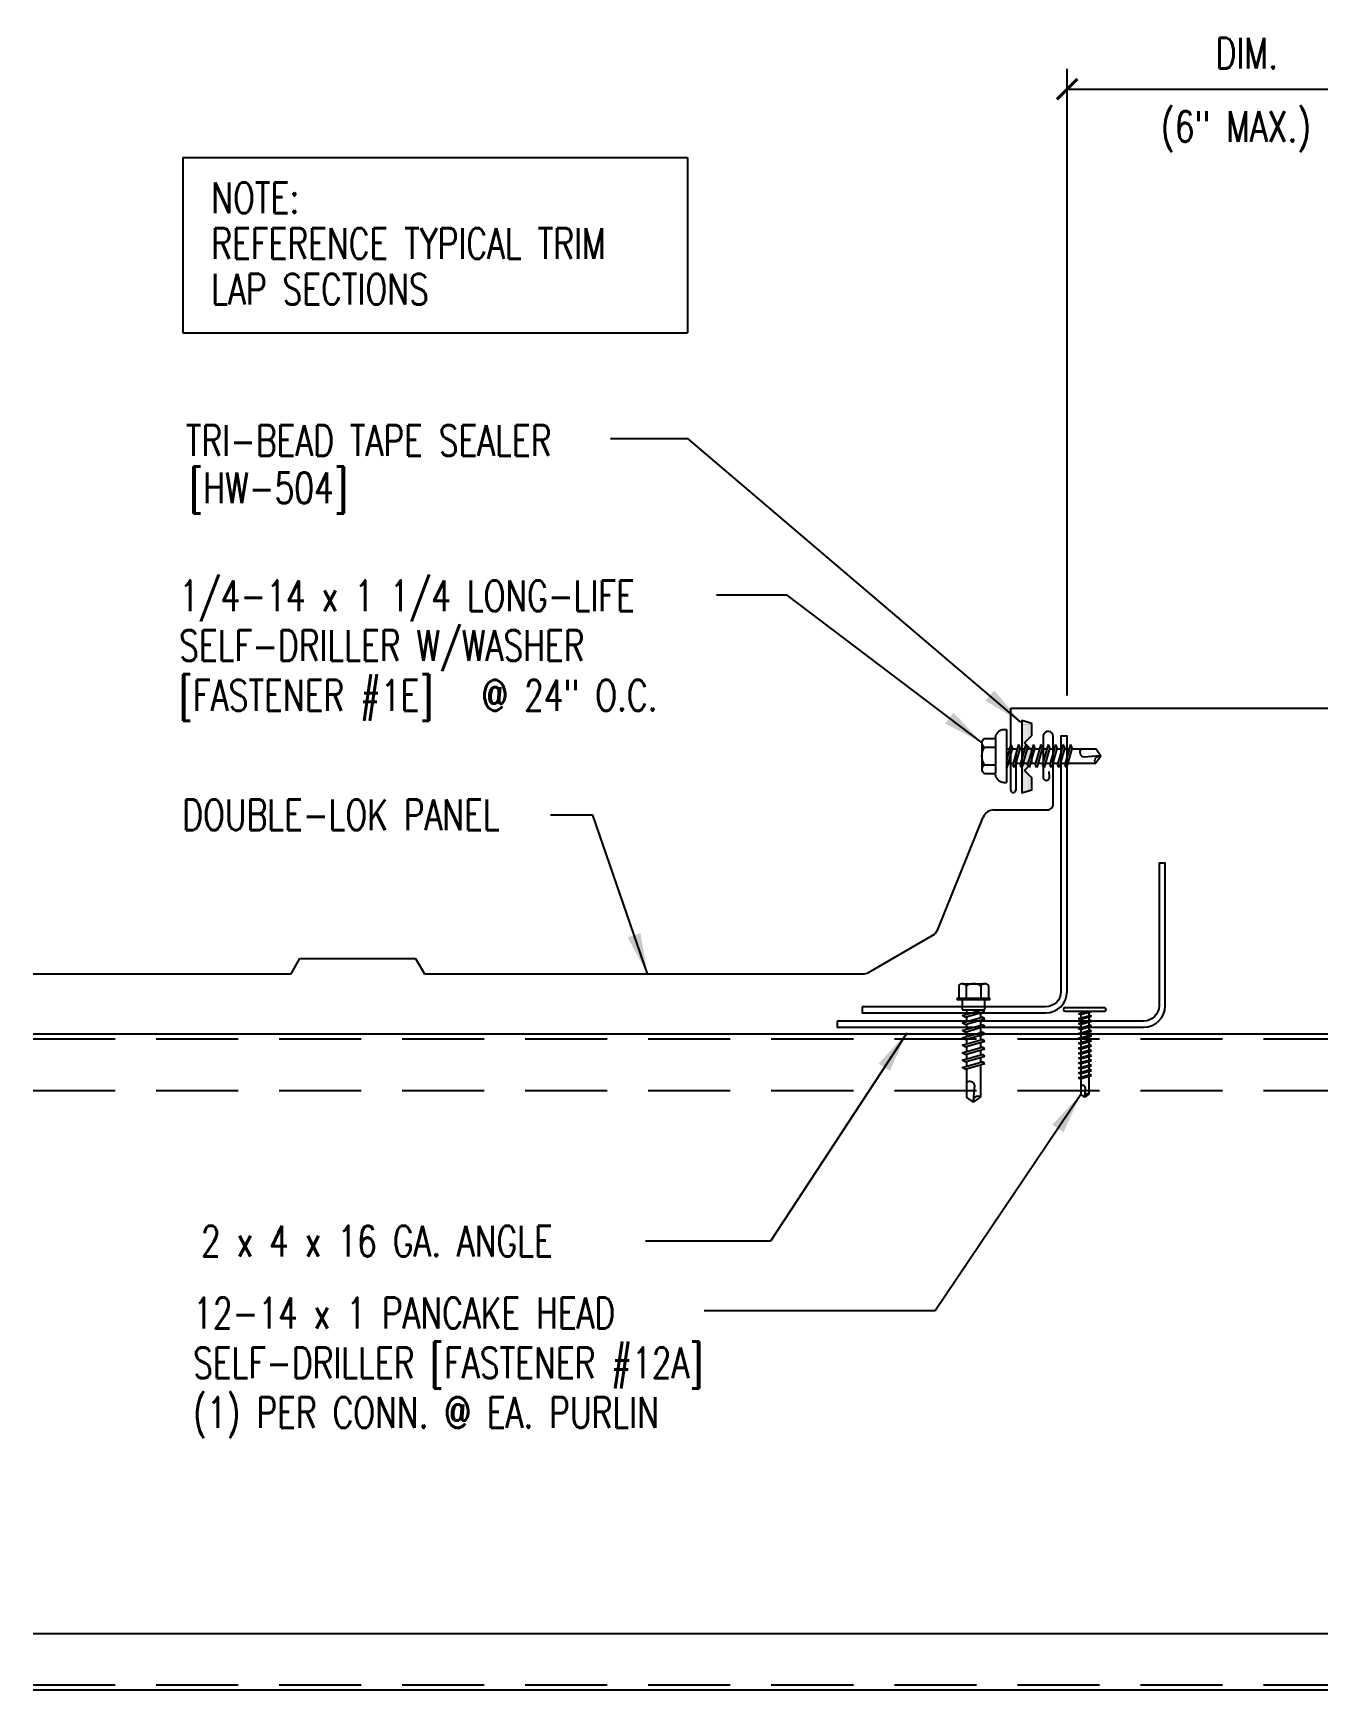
# Model space of a CAD drawing. Extents: x 7.9 to 39.6, y 14.5 to 36.3.
# Drawn here: x 7.86 to 23.53, y 16.13 to 36.34 of the extents above; entities that cross this region are included whole.
import ezdxf

# ---------------------------------------------------------------- set-up
doc = ezdxf.new("R2010")
doc.units = 0
doc.header["$LTSCALE"] = 4
doc.header["$MEASUREMENT"] = 0
doc.linetypes.add('HIDDEN', pattern=[0.375, 0.25, -0.125])
doc.layers.get('0').update_dxf_attribs({"linetype": 'CONTINUOUS'})
doc.layers.get('DEFPOINTS').update_dxf_attribs({"linetype": 'CONTINUOUS'})
for name, color, linetype in [('DIM', 7, 'CONTINUOUS'), ('FASTENER', 9, 'CONTINUOUS'), ('PANEL', 11, 'CONTINUOUS'), ('STLA', 12, 'CONTINUOUS'), ('TAPE', 8, 'CONTINUOUS'), ('TEXT', 2, 'CONTINUOUS'), ('TRIM', 6, 'CONTINUOUS')]:
    doc.layers.add(name, color=color, linetype=linetype)
doc.styles.add('TEXT1', font='ROMANS.shx', dxfattribs={"width": 0.75, "height": 0.375})
doc.dimstyles.new('DETAIL$0', dxfattribs={"dimscale": 4, "dimtxt": 0.09375, "dimasz": 0.0625, "dimexe": 0.0625, "dimexo": 0.125, "dimgap": 0.0625, "dimtad": 1, "dimdec": 4, "dimzin": 3, "dimdsep": 46, "dimlunit": 4, "dimtxsty": 'TEXT1', "dimblk": 'ARCHTICK', "dimcen": 0.0625, "dimclrd": 7, "dimclre": 7, "dimclrt": 2, "dimadec": 0, "dimazin": 0, "dimtfac": 0.59375, "dimtdec": 4, "dimtmove": 0, "dimatfit": 3, "dimfxl": 0, "dimtolj": 1, "dimtzin": 3, "dimarcsym": 0})
doc.dimstyles.new('DETAIL$7', dxfattribs={"dimscale": 4, "dimtxt": 0.09375, "dimasz": 0.125, "dimexe": 0.0625, "dimexo": 0.125, "dimgap": 0.0625, "dimtad": 1, "dimdec": 4, "dimzin": 3, "dimdsep": 46, "dimlunit": 4, "dimtxsty": 'TEXT1', "dimblk": 'ARCHTICK', "dimcen": 0.0625, "dimclrd": 7, "dimclre": 7, "dimclrt": 2, "dimadec": 0, "dimazin": 0, "dimtfac": 0.59375, "dimtdec": 4, "dimtmove": 0, "dimatfit": 3, "dimfxl": 0, "dimtolj": 1, "dimtzin": 3, "dimarcsym": 0})

# ---------------------------------------------------------------- blocks, each defined once
blk = doc.blocks.new('_ArchTick')
at = {"color": 0, "linetype": 'ByBlock', "const_width": 0.15}
blk.add_lwpolyline([(-0.5, -0.5), (0.5, 0.5)], dxfattribs=at)
blk = doc.blocks.new('*D6')
at = {"layer": 'DEFPOINTS', "color": 0}
for p in [(24.853, 35.659), (20.471, 27.764), (24.853, 27.764)]:
    blk.add_point(p, dxfattribs=at)
at = {"layer": 'DIM', "color": 7, "lineweight": -2}
for p, q in [((20.471, 28.264), (20.471, 35.909)), ((24.853, 28.264), (24.853, 35.909)), ((20.471, 35.659), (24.853, 35.659))]:
    blk.add_line(p, q, dxfattribs=at)
at = {"layer": 'DIM', "color": 7, "lineweight": -2, "xscale": 0.25, "yscale": 0.25, "zscale": 0.25, "rotation": 180}
blk.add_blockref('_ArchTick', (20.471, 35.659), dxfattribs=at)
at = {"layer": 'DIM', "color": 7, "lineweight": -2, "xscale": 0.25, "yscale": 0.25, "zscale": 0.25}
blk.add_blockref('_ArchTick', (24.853, 35.659), dxfattribs=at)
at = {"layer": 'DIM', "color": 2, "insert": (22.662, 36.097), "char_height": 0.375, "attachment_point": 5, "style": 'TEXT1'}
blk.add_mtext('\\A1;DIM.', dxfattribs=at)
blk = doc.blocks.new('*X4')
at = {"color": 0}
for p, q in [((-0.434, 0.135), (-0.434, 0.135)), ((-0.434, 0.123), (-0.434, 0.123)), ((-0.422, 0.141), (-0.422, 0.141)), ((-0.422, 0.129), (-0.422, 0.129)), ((-0.422, 0.117), (-0.422, 0.117)), ((-0.422, 0.105), (-0.422, 0.105)), ((-0.422, 0.094), (-0.422, 0.094)), ((-0.422, 0.082), (-0.422, 0.082)), ((-0.41, 0.135), (-0.41, 0.135)), ((-0.41, 0.123), (-0.41, 0.123)), ((-0.41, 0.111), (-0.41, 0.111)), ((-0.41, 0.1), (-0.41, 0.1)), ((-0.41, 0.088), (-0.41, 0.088)), ((-0.41, 0.076), (-0.41, 0.076)), ((-0.41, 0.064), (-0.41, 0.064)), ((-0.41, 0.053), (-0.41, 0.053)), ((-0.41, 0.041), (-0.41, 0.041)), ((-0.398, 0.141), (-0.398, 0.141)), ((-0.398, 0.129), (-0.398, 0.129)), ((-0.398, 0.117), (-0.398, 0.117)), ((-0.398, 0.105), (-0.398, 0.105)), ((-0.398, 0.094), (-0.398, 0.094)), ((-0.398, 0.082), (-0.398, 0.082)), ((-0.398, 0.07), (-0.398, 0.07)), ((-0.398, 0.059), (-0.398, 0.059)), ((-0.398, 0.047), (-0.398, 0.047)), ((-0.398, 0.035), (-0.398, 0.035)), ((-0.398, 0.023), (-0.398, 0.023)), ((-0.387, 0.135), (-0.387, 0.135)), ((-0.387, 0.123), (-0.387, 0.123)), ((-0.387, 0.111), (-0.387, 0.111)), ((-0.387, 0.1), (-0.387, 0.1)), ((-0.387, 0.088), (-0.387, 0.088)), ((-0.387, 0.076), (-0.387, 0.076)), ((-0.387, 0.064), (-0.387, 0.064)), ((-0.387, 0.053), (-0.387, 0.053)), ((-0.387, 0.041), (-0.387, 0.041)), ((-0.387, 0.029), (-0.387, 0.029)), ((-0.375, 0.141), (-0.375, 0.141)), ((-0.375, 0.129), (-0.375, 0.129)), ((-0.375, 0.117), (-0.375, 0.117)), ((-0.375, 0.105), (-0.375, 0.105)), ((-0.375, 0.094), (-0.375, 0.094)), ((-0.375, 0.082), (-0.375, 0.082)), ((-0.375, 0.07), (-0.375, 0.07)), ((-0.375, 0.059), (-0.375, 0.059)), ((-0.375, 0.047), (-0.375, 0.047)), ((-0.375, 0.035), (-0.375, 0.035)), ((-0.375, 0.023), (-0.375, 0.023)), ((-0.363, 0.135), (-0.363, 0.135)), ((-0.363, 0.123), (-0.363, 0.123)), ((-0.363, 0.111), (-0.363, 0.111)), ((-0.363, 0.1), (-0.363, 0.1)), ((-0.363, 0.088), (-0.363, 0.088)), ((-0.363, 0.076), (-0.363, 0.076)), ((-0.363, 0.064), (-0.363, 0.064)), ((-0.363, 0.053), (-0.363, 0.053)), ((-0.363, 0.041), (-0.363, 0.041)), ((-0.363, 0.029), (-0.363, 0.029)), ((-0.352, 0.141), (-0.352, 0.141)), ((-0.352, 0.129), (-0.352, 0.129)), ((-0.352, 0.117), (-0.352, 0.117)), ((-0.352, 0.105), (-0.352, 0.105)), ((-0.352, 0.094), (-0.352, 0.094)), ((-0.352, 0.082), (-0.352, 0.082)), ((-0.352, 0.07), (-0.352, 0.07)), ((-0.352, 0.059), (-0.352, 0.059)), ((-0.352, 0.047), (-0.352, 0.047)), ((-0.352, 0.035), (-0.352, 0.035)), ((-0.352, 0.023), (-0.352, 0.023)), ((-0.34, 0.135), (-0.34, 0.135)), ((-0.34, 0.123), (-0.34, 0.123)), ((-0.34, 0.111), (-0.34, 0.111)), ((-0.34, 0.1), (-0.34, 0.1)), ((-0.34, 0.088), (-0.34, 0.088)), ((-0.34, 0.076), (-0.34, 0.076)), ((-0.34, 0.064), (-0.34, 0.064)), ((-0.34, 0.053), (-0.34, 0.053)), ((-0.34, 0.041), (-0.34, 0.041)), ((-0.34, 0.029), (-0.34, 0.029)), ((-0.328, 0.141), (-0.328, 0.141)), ((-0.328, 0.129), (-0.328, 0.129)), ((-0.328, 0.117), (-0.328, 0.117)), ((-0.328, 0.105), (-0.328, 0.105)), ((-0.328, 0.094), (-0.328, 0.094)), ((-0.328, 0.082), (-0.328, 0.082)), ((-0.328, 0.07), (-0.328, 0.07)), ((-0.328, 0.059), (-0.328, 0.059)), ((-0.328, 0.047), (-0.328, 0.047)), ((-0.328, 0.035), (-0.328, 0.035)), ((-0.328, 0.023), (-0.328, 0.023)), ((-0.316, 0.135), (-0.316, 0.135)), ((-0.316, 0.123), (-0.316, 0.123)), ((-0.316, 0.111), (-0.316, 0.111)), ((-0.316, 0.1), (-0.316, 0.1)), ((-0.316, 0.088), (-0.316, 0.088)), ((-0.316, 0.076), (-0.316, 0.076)), ((-0.316, 0.064), (-0.316, 0.064)), ((-0.316, 0.053), (-0.316, 0.053)), ((-0.316, 0.041), (-0.316, 0.041)), ((-0.316, 0.029), (-0.316, 0.029)), ((-0.305, 0.141), (-0.305, 0.141)), ((-0.305, 0.129), (-0.305, 0.129)), ((-0.305, 0.117), (-0.305, 0.117)), ((-0.305, 0.105), (-0.305, 0.105)), ((-0.305, 0.094), (-0.305, 0.094)), ((-0.305, 0.082), (-0.305, 0.082)), ((-0.305, 0.07), (-0.305, 0.07)), ((-0.305, 0.059), (-0.305, 0.059)), ((-0.305, 0.047), (-0.305, 0.047)), ((-0.305, 0.035), (-0.305, 0.035)), ((-0.305, 0.023), (-0.305, 0.023)), ((-0.293, 0.135), (-0.293, 0.135)), ((-0.293, 0.123), (-0.293, 0.123)), ((-0.293, 0.111), (-0.293, 0.111)), ((-0.293, 0.1), (-0.293, 0.1)), ((-0.293, 0.088), (-0.293, 0.088)), ((-0.293, 0.076), (-0.293, 0.076)), ((-0.293, 0.064), (-0.293, 0.064)), ((-0.293, 0.053), (-0.293, 0.053)), ((-0.293, 0.041), (-0.293, 0.041)), ((-0.293, 0.029), (-0.293, 0.029)), ((-0.281, 0.141), (-0.281, 0.141)), ((-0.281, 0.129), (-0.281, 0.129)), ((-0.281, 0.117), (-0.281, 0.117)), ((-0.281, 0.105), (-0.281, 0.105)), ((-0.281, 0.094), (-0.281, 0.094)), ((-0.281, 0.082), (-0.281, 0.082)), ((-0.281, 0.07), (-0.281, 0.07)), ((-0.281, 0.059), (-0.281, 0.059)), ((-0.281, 0.047), (-0.281, 0.047)), ((-0.281, 0.035), (-0.281, 0.035)), ((-0.281, 0.023), (-0.281, 0.023)), ((-0.27, 0.135), (-0.27, 0.135)), ((-0.27, 0.123), (-0.27, 0.123)), ((-0.27, 0.111), (-0.27, 0.111)), ((-0.27, 0.1), (-0.27, 0.1)), ((-0.27, 0.088), (-0.27, 0.088)), ((-0.27, 0.076), (-0.27, 0.076)), ((-0.27, 0.064), (-0.27, 0.064)), ((-0.27, 0.053), (-0.27, 0.053)), ((-0.27, 0.041), (-0.27, 0.041)), ((-0.27, 0.029), (-0.27, 0.029)), ((-0.258, 0.141), (-0.258, 0.141)), ((-0.258, 0.129), (-0.258, 0.129)), ((-0.258, 0.117), (-0.258, 0.117)), ((-0.258, 0.105), (-0.258, 0.105)), ((-0.258, 0.094), (-0.258, 0.094)), ((-0.258, 0.082), (-0.258, 0.082)), ((-0.258, 0.07), (-0.258, 0.07)), ((-0.258, 0.059), (-0.258, 0.059)), ((-0.258, 0.047), (-0.258, 0.047)), ((-0.258, 0.035), (-0.258, 0.035)), ((-0.258, 0.023), (-0.258, 0.023)), ((-0.246, 0.135), (-0.246, 0.135)), ((-0.246, 0.123), (-0.246, 0.123)), ((-0.246, 0.111), (-0.246, 0.111)), ((-0.246, 0.1), (-0.246, 0.1)), ((-0.246, 0.088), (-0.246, 0.088)), ((-0.246, 0.076), (-0.246, 0.076)), ((-0.246, 0.064), (-0.246, 0.064)), ((-0.246, 0.053), (-0.246, 0.053)), ((-0.246, 0.041), (-0.246, 0.041)), ((-0.234, 0.141), (-0.234, 0.141)), ((-0.234, 0.129), (-0.234, 0.129)), ((-0.234, 0.117), (-0.234, 0.117)), ((-0.234, 0.105), (-0.234, 0.105)), ((-0.234, 0.094), (-0.234, 0.094)), ((-0.234, 0.082), (-0.234, 0.082)), ((-0.234, 0.07), (-0.234, 0.07)), ((-0.234, 0.059), (-0.234, 0.059)), ((-0.234, 0.047), (-0.234, 0.047)), ((-0.223, 0.135), (-0.223, 0.135)), ((-0.223, 0.123), (-0.223, 0.123)), ((-0.223, 0.111), (-0.223, 0.111)), ((-0.223, 0.1), (-0.223, 0.1)), ((-0.223, 0.088), (-0.223, 0.088)), ((-0.223, 0.076), (-0.223, 0.076)), ((-0.223, 0.064), (-0.223, 0.064)), ((-0.211, 0.141), (-0.211, 0.141)), ((-0.211, 0.129), (-0.211, 0.129)), ((-0.211, 0.117), (-0.211, 0.117)), ((-0.211, 0.105), (-0.211, 0.105)), ((-0.211, 0.094), (-0.211, 0.094)), ((-0.211, 0.082), (-0.211, 0.082)), ((-0.211, 0.07), (-0.211, 0.07)), ((-0.199, 0.135), (-0.199, 0.135)), ((-0.199, 0.123), (-0.199, 0.123)), ((-0.199, 0.111), (-0.199, 0.111)), ((-0.199, 0.1), (-0.199, 0.1)), ((-0.199, 0.088), (-0.199, 0.088)), ((-0.188, 0.141), (-0.188, 0.141)), ((-0.188, 0.129), (-0.188, 0.129)), ((-0.188, 0.117), (-0.188, 0.117)), ((-0.188, 0.105), (-0.188, 0.105)), ((-0.188, 0.094), (-0.188, 0.094)), ((-0.176, 0.135), (-0.176, 0.135)), ((-0.176, 0.123), (-0.176, 0.123)), ((-0.176, 0.111), (-0.176, 0.111)), ((-0.164, 0.141), (-0.164, 0.141)), ((-0.164, 0.129), (-0.164, 0.129)), ((-0.164, 0.117), (-0.164, 0.117)), ((-0.164, 0.105), (-0.164, 0.105)), ((-0.152, 0.135), (-0.152, 0.135)), ((-0.152, 0.123), (-0.152, 0.123)), ((-0.152, 0.111), (-0.152, 0.111)), ((-0.152, 0.1), (-0.152, 0.1)), ((-0.141, 0.141), (-0.141, 0.141)), ((-0.141, 0.129), (-0.141, 0.129)), ((-0.141, 0.117), (-0.141, 0.117)), ((-0.141, 0.105), (-0.141, 0.105)), ((-0.141, 0.094), (-0.141, 0.094)), ((-0.141, 0.082), (-0.141, 0.082)), ((-0.129, 0.135), (-0.129, 0.135)), ((-0.129, 0.123), (-0.129, 0.123)), ((-0.129, 0.111), (-0.129, 0.111)), ((-0.129, 0.1), (-0.129, 0.1)), ((-0.129, 0.088), (-0.129, 0.088)), ((-0.129, 0.076), (-0.129, 0.076)), ((-0.117, 0.141), (-0.117, 0.141)), ((-0.117, 0.129), (-0.117, 0.129)), ((-0.117, 0.117), (-0.117, 0.117)), ((-0.117, 0.105), (-0.117, 0.105)), ((-0.117, 0.094), (-0.117, 0.094)), ((-0.117, 0.082), (-0.117, 0.082)), ((-0.117, 0.07), (-0.117, 0.07)), ((-0.117, 0.059), (-0.117, 0.059)), ((-0.105, 0.135), (-0.105, 0.135)), ((-0.105, 0.123), (-0.105, 0.123)), ((-0.105, 0.111), (-0.105, 0.111)), ((-0.105, 0.1), (-0.105, 0.1)), ((-0.105, 0.088), (-0.105, 0.088)), ((-0.105, 0.076), (-0.105, 0.076)), ((-0.105, 0.064), (-0.105, 0.064)), ((-0.105, 0.053), (-0.105, 0.053)), ((-0.094, 0.141), (-0.094, 0.141)), ((-0.094, 0.129), (-0.094, 0.129)), ((-0.094, 0.117), (-0.094, 0.117)), ((-0.094, 0.105), (-0.094, 0.105)), ((-0.094, 0.094), (-0.094, 0.094)), ((-0.094, 0.082), (-0.094, 0.082)), ((-0.094, 0.07), (-0.094, 0.07)), ((-0.094, 0.059), (-0.094, 0.059)), ((-0.094, 0.047), (-0.094, 0.047)), ((-0.094, 0.035), (-0.094, 0.035)), ((-0.082, 0.135), (-0.082, 0.135)), ((-0.082, 0.123), (-0.082, 0.123)), ((-0.082, 0.111), (-0.082, 0.111)), ((-0.082, 0.1), (-0.082, 0.1)), ((-0.082, 0.088), (-0.082, 0.088)), ((-0.082, 0.076), (-0.082, 0.076)), ((-0.082, 0.064), (-0.082, 0.064)), ((-0.082, 0.053), (-0.082, 0.053)), ((-0.082, 0.041), (-0.082, 0.041)), ((-0.082, 0.029), (-0.082, 0.029)), ((-0.07, 0.141), (-0.07, 0.141)), ((-0.07, 0.129), (-0.07, 0.129)), ((-0.07, 0.117), (-0.07, 0.117)), ((-0.07, 0.105), (-0.07, 0.105)), ((-0.07, 0.094), (-0.07, 0.094)), ((-0.07, 0.082), (-0.07, 0.082)), ((-0.07, 0.07), (-0.07, 0.07)), ((-0.07, 0.059), (-0.07, 0.059)), ((-0.07, 0.047), (-0.07, 0.047)), ((-0.07, 0.035), (-0.07, 0.035)), ((-0.07, 0.023), (-0.07, 0.023)), ((-0.059, 0.135), (-0.059, 0.135)), ((-0.059, 0.123), (-0.059, 0.123)), ((-0.059, 0.111), (-0.059, 0.111)), ((-0.059, 0.1), (-0.059, 0.1)), ((-0.059, 0.088), (-0.059, 0.088)), ((-0.059, 0.076), (-0.059, 0.076)), ((-0.059, 0.064), (-0.059, 0.064)), ((-0.059, 0.053), (-0.059, 0.053)), ((-0.059, 0.041), (-0.059, 0.041)), ((-0.059, 0.029), (-0.059, 0.029)), ((-0.047, 0.141), (-0.047, 0.141)), ((-0.047, 0.129), (-0.047, 0.129)), ((-0.047, 0.117), (-0.047, 0.117)), ((-0.047, 0.105), (-0.047, 0.105)), ((-0.047, 0.094), (-0.047, 0.094)), ((-0.047, 0.082), (-0.047, 0.082)), ((-0.047, 0.07), (-0.047, 0.07)), ((-0.047, 0.059), (-0.047, 0.059)), ((-0.047, 0.047), (-0.047, 0.047)), ((-0.047, 0.035), (-0.047, 0.035)), ((-0.047, 0.023), (-0.047, 0.023)), ((-0.035, 0.135), (-0.035, 0.135)), ((-0.035, 0.123), (-0.035, 0.123)), ((-0.035, 0.111), (-0.035, 0.111)), ((-0.035, 0.1), (-0.035, 0.1)), ((-0.035, 0.088), (-0.035, 0.088)), ((-0.035, 0.076), (-0.035, 0.076)), ((-0.035, 0.064), (-0.035, 0.064)), ((-0.035, 0.053), (-0.035, 0.053)), ((-0.035, 0.041), (-0.035, 0.041)), ((-0.035, 0.029), (-0.035, 0.029)), ((-0.023, 0.141), (-0.023, 0.141)), ((-0.023, 0.129), (-0.023, 0.129)), ((-0.023, 0.117), (-0.023, 0.117)), ((-0.023, 0.105), (-0.023, 0.105)), ((-0.023, 0.094), (-0.023, 0.094)), ((-0.023, 0.082), (-0.023, 0.082)), ((-0.023, 0.07), (-0.023, 0.07)), ((-0.023, 0.059), (-0.023, 0.059)), ((-0.023, 0.047), (-0.023, 0.047)), ((-0.023, 0.035), (-0.023, 0.035)), ((-0.023, 0.023), (-0.023, 0.023)), ((-0.012, 0.135), (-0.012, 0.135)), ((-0.012, 0.123), (-0.012, 0.123)), ((-0.012, 0.111), (-0.012, 0.111)), ((-0.012, 0.1), (-0.012, 0.1)), ((-0.012, 0.088), (-0.012, 0.088)), ((-0.012, 0.076), (-0.012, 0.076)), ((-0.012, 0.064), (-0.012, 0.064)), ((-0.012, 0.053), (-0.012, 0.053)), ((-0.012, 0.041), (-0.012, 0.041)), ((-0.012, 0.029), (-0.012, 0.029)), ((0, 0.141), (0, 0.141)), ((0, 0.129), (0, 0.129)), ((0, 0.117), (0, 0.117)), ((0, 0.105), (0, 0.105)), ((0, 0.094), (0, 0.094)), ((0, 0.082), (0, 0.082)), ((0, 0.07), (0, 0.07)), ((0, 0.059), (0, 0.059)), ((0, 0.047), (0, 0.047)), ((0, 0.035), (0, 0.035)), ((0, 0.023), (0, 0.023)), ((0.012, 0.135), (0.012, 0.135)), ((0.012, 0.123), (0.012, 0.123)), ((0.012, 0.111), (0.012, 0.111)), ((0.012, 0.1), (0.012, 0.1)), ((0.012, 0.088), (0.012, 0.088)), ((0.012, 0.076), (0.012, 0.076)), ((0.012, 0.064), (0.012, 0.064)), ((0.012, 0.053), (0.012, 0.053)), ((0.012, 0.041), (0.012, 0.041)), ((0.012, 0.029), (0.012, 0.029)), ((0.023, 0.141), (0.023, 0.141)), ((0.023, 0.129), (0.023, 0.129)), ((0.023, 0.117), (0.023, 0.117)), ((0.023, 0.105), (0.023, 0.105)), ((0.023, 0.094), (0.023, 0.094)), ((0.023, 0.082), (0.023, 0.082)), ((0.023, 0.07), (0.023, 0.07)), ((0.023, 0.059), (0.023, 0.059)), ((0.023, 0.047), (0.023, 0.047)), ((0.023, 0.035), (0.023, 0.035)), ((0.023, 0.023), (0.023, 0.023)), ((0.035, 0.135), (0.035, 0.135)), ((0.035, 0.123), (0.035, 0.123)), ((0.035, 0.111), (0.035, 0.111)), ((0.035, 0.1), (0.035, 0.1)), ((0.035, 0.088), (0.035, 0.088)), ((0.035, 0.076), (0.035, 0.076)), ((0.035, 0.064), (0.035, 0.064)), ((0.035, 0.053), (0.035, 0.053)), ((0.035, 0.041), (0.035, 0.041)), ((0.035, 0.029), (0.035, 0.029)), ((0.047, 0.141), (0.047, 0.141)), ((0.047, 0.129), (0.047, 0.129)), ((0.047, 0.117), (0.047, 0.117)), ((0.047, 0.105), (0.047, 0.105)), ((0.047, 0.094), (0.047, 0.094)), ((0.047, 0.082), (0.047, 0.082)), ((0.047, 0.07), (0.047, 0.07)), ((0.047, 0.059), (0.047, 0.059)), ((0.047, 0.047), (0.047, 0.047)), ((0.047, 0.035), (0.047, 0.035)), ((0.047, 0.023), (0.047, 0.023)), ((0.059, 0.135), (0.059, 0.135)), ((0.059, 0.123), (0.059, 0.123)), ((0.059, 0.111), (0.059, 0.111)), ((0.059, 0.1), (0.059, 0.1)), ((0.059, 0.088), (0.059, 0.088)), ((0.059, 0.076), (0.059, 0.076)), ((0.059, 0.064), (0.059, 0.064)), ((0.059, 0.053), (0.059, 0.053)), ((0.059, 0.041), (0.059, 0.041)), ((0.059, 0.029), (0.059, 0.029)), ((0.07, 0.141), (0.07, 0.141)), ((0.07, 0.129), (0.07, 0.129)), ((0.07, 0.117), (0.07, 0.117)), ((0.07, 0.105), (0.07, 0.105)), ((0.07, 0.094), (0.07, 0.094)), ((0.07, 0.082), (0.07, 0.082)), ((0.07, 0.07), (0.07, 0.07)), ((0.07, 0.059), (0.07, 0.059)), ((0.07, 0.047), (0.07, 0.047)), ((0.07, 0.035), (0.07, 0.035)), ((0.07, 0.023), (0.07, 0.023)), ((0.082, 0.135), (0.082, 0.135)), ((0.082, 0.123), (0.082, 0.123)), ((0.082, 0.111), (0.082, 0.111)), ((0.082, 0.1), (0.082, 0.1)), ((0.082, 0.088), (0.082, 0.088)), ((0.082, 0.076), (0.082, 0.076)), ((0.082, 0.064), (0.082, 0.064)), ((0.082, 0.053), (0.082, 0.053)), ((0.082, 0.041), (0.082, 0.041)), ((0.082, 0.029), (0.082, 0.029)), ((0.094, 0.141), (0.094, 0.141)), ((0.094, 0.129), (0.094, 0.129)), ((0.094, 0.117), (0.094, 0.117)), ((0.094, 0.105), (0.094, 0.105)), ((0.094, 0.094), (0.094, 0.094)), ((0.094, 0.082), (0.094, 0.082)), ((0.094, 0.07), (0.094, 0.07)), ((0.094, 0.059), (0.094, 0.059)), ((0.094, 0.047), (0.094, 0.047)), ((0.094, 0.035), (0.094, 0.035)), ((0.105, 0.135), (0.105, 0.135)), ((0.105, 0.123), (0.105, 0.123)), ((0.105, 0.111), (0.105, 0.111)), ((0.105, 0.1), (0.105, 0.1)), ((0.105, 0.088), (0.105, 0.088)), ((0.105, 0.076), (0.105, 0.076)), ((0.105, 0.064), (0.105, 0.064)), ((0.105, 0.053), (0.105, 0.053)), ((0.117, 0.141), (0.117, 0.141)), ((0.117, 0.129), (0.117, 0.129)), ((0.117, 0.117), (0.117, 0.117)), ((0.117, 0.105), (0.117, 0.105)), ((0.117, 0.094), (0.117, 0.094)), ((0.117, 0.082), (0.117, 0.082)), ((0.117, 0.07), (0.117, 0.07)), ((0.117, 0.059), (0.117, 0.059)), ((0.129, 0.135), (0.129, 0.135)), ((0.129, 0.123), (0.129, 0.123)), ((0.129, 0.111), (0.129, 0.111)), ((0.129, 0.1), (0.129, 0.1)), ((0.129, 0.088), (0.129, 0.088)), ((0.129, 0.076), (0.129, 0.076)), ((0.141, 0.141), (0.141, 0.141)), ((0.141, 0.129), (0.141, 0.129)), ((0.141, 0.117), (0.141, 0.117)), ((0.141, 0.105), (0.141, 0.105)), ((0.141, 0.094), (0.141, 0.094)), ((0.141, 0.082), (0.141, 0.082)), ((0.152, 0.135), (0.152, 0.135)), ((0.152, 0.123), (0.152, 0.123)), ((0.152, 0.111), (0.152, 0.111)), ((0.152, 0.1), (0.152, 0.1)), ((0.164, 0.141), (0.164, 0.141)), ((0.164, 0.129), (0.164, 0.129)), ((0.164, 0.117), (0.164, 0.117)), ((0.164, 0.105), (0.164, 0.105)), ((0.176, 0.135), (0.176, 0.135)), ((0.176, 0.123), (0.176, 0.123)), ((0.176, 0.111), (0.176, 0.111)), ((0.188, 0.141), (0.188, 0.141)), ((0.188, 0.129), (0.188, 0.129)), ((0.188, 0.117), (0.188, 0.117)), ((0.188, 0.105), (0.188, 0.105)), ((0.188, 0.094), (0.188, 0.094)), ((0.199, 0.135), (0.199, 0.135)), ((0.199, 0.123), (0.199, 0.123)), ((0.199, 0.111), (0.199, 0.111)), ((0.199, 0.1), (0.199, 0.1)), ((0.199, 0.088), (0.199, 0.088)), ((0.211, 0.141), (0.211, 0.141)), ((0.211, 0.129), (0.211, 0.129)), ((0.211, 0.117), (0.211, 0.117)), ((0.211, 0.105), (0.211, 0.105)), ((0.211, 0.094), (0.211, 0.094)), ((0.211, 0.082), (0.211, 0.082)), ((0.211, 0.07), (0.211, 0.07)), ((0.223, 0.135), (0.223, 0.135)), ((0.223, 0.123), (0.223, 0.123)), ((0.223, 0.111), (0.223, 0.111)), ((0.223, 0.1), (0.223, 0.1)), ((0.223, 0.088), (0.223, 0.088)), ((0.223, 0.076), (0.223, 0.076)), ((0.223, 0.064), (0.223, 0.064)), ((0.234, 0.141), (0.234, 0.141)), ((0.234, 0.129), (0.234, 0.129)), ((0.234, 0.117), (0.234, 0.117)), ((0.234, 0.105), (0.234, 0.105)), ((0.234, 0.094), (0.234, 0.094)), ((0.234, 0.082), (0.234, 0.082)), ((0.234, 0.07), (0.234, 0.07)), ((0.234, 0.059), (0.234, 0.059)), ((0.234, 0.047), (0.234, 0.047)), ((0.246, 0.135), (0.246, 0.135)), ((0.246, 0.123), (0.246, 0.123)), ((0.246, 0.111), (0.246, 0.111)), ((0.246, 0.1), (0.246, 0.1)), ((0.246, 0.088), (0.246, 0.088)), ((0.246, 0.076), (0.246, 0.076)), ((0.246, 0.064), (0.246, 0.064)), ((0.246, 0.053), (0.246, 0.053)), ((0.246, 0.041), (0.246, 0.041)), ((0.258, 0.141), (0.258, 0.141)), ((0.258, 0.129), (0.258, 0.129)), ((0.258, 0.117), (0.258, 0.117)), ((0.258, 0.105), (0.258, 0.105)), ((0.258, 0.094), (0.258, 0.094)), ((0.258, 0.082), (0.258, 0.082)), ((0.258, 0.07), (0.258, 0.07)), ((0.258, 0.059), (0.258, 0.059)), ((0.258, 0.047), (0.258, 0.047)), ((0.258, 0.035), (0.258, 0.035)), ((0.258, 0.023), (0.258, 0.023)), ((0.27, 0.135), (0.27, 0.135)), ((0.27, 0.123), (0.27, 0.123)), ((0.27, 0.111), (0.27, 0.111)), ((0.27, 0.1), (0.27, 0.1)), ((0.27, 0.088), (0.27, 0.088)), ((0.27, 0.076), (0.27, 0.076)), ((0.27, 0.064), (0.27, 0.064)), ((0.27, 0.053), (0.27, 0.053)), ((0.27, 0.041), (0.27, 0.041)), ((0.27, 0.029), (0.27, 0.029)), ((0.281, 0.141), (0.281, 0.141)), ((0.281, 0.129), (0.281, 0.129)), ((0.281, 0.117), (0.281, 0.117)), ((0.281, 0.105), (0.281, 0.105)), ((0.281, 0.094), (0.281, 0.094)), ((0.281, 0.082), (0.281, 0.082)), ((0.281, 0.07), (0.281, 0.07)), ((0.281, 0.059), (0.281, 0.059)), ((0.281, 0.047), (0.281, 0.047)), ((0.281, 0.035), (0.281, 0.035)), ((0.281, 0.023), (0.281, 0.023)), ((0.293, 0.135), (0.293, 0.135)), ((0.293, 0.123), (0.293, 0.123)), ((0.293, 0.111), (0.293, 0.111)), ((0.293, 0.1), (0.293, 0.1)), ((0.293, 0.088), (0.293, 0.088)), ((0.293, 0.076), (0.293, 0.076)), ((0.293, 0.064), (0.293, 0.064)), ((0.293, 0.053), (0.293, 0.053)), ((0.293, 0.041), (0.293, 0.041)), ((0.293, 0.029), (0.293, 0.029)), ((0.305, 0.141), (0.305, 0.141)), ((0.305, 0.129), (0.305, 0.129)), ((0.305, 0.117), (0.305, 0.117)), ((0.305, 0.105), (0.305, 0.105)), ((0.305, 0.094), (0.305, 0.094)), ((0.305, 0.082), (0.305, 0.082)), ((0.305, 0.07), (0.305, 0.07)), ((0.305, 0.059), (0.305, 0.059)), ((0.305, 0.047), (0.305, 0.047)), ((0.305, 0.035), (0.305, 0.035)), ((0.305, 0.023), (0.305, 0.023)), ((0.316, 0.135), (0.316, 0.135)), ((0.316, 0.123), (0.316, 0.123)), ((0.316, 0.111), (0.316, 0.111)), ((0.316, 0.1), (0.316, 0.1)), ((0.316, 0.088), (0.316, 0.088)), ((0.316, 0.076), (0.316, 0.076)), ((0.316, 0.064), (0.316, 0.064)), ((0.316, 0.053), (0.316, 0.053)), ((0.316, 0.041), (0.316, 0.041)), ((0.316, 0.029), (0.316, 0.029)), ((0.328, 0.141), (0.328, 0.141)), ((0.328, 0.129), (0.328, 0.129)), ((0.328, 0.117), (0.328, 0.117)), ((0.328, 0.105), (0.328, 0.105)), ((0.328, 0.094), (0.328, 0.094)), ((0.328, 0.082), (0.328, 0.082)), ((0.328, 0.07), (0.328, 0.07)), ((0.328, 0.059), (0.328, 0.059)), ((0.328, 0.047), (0.328, 0.047)), ((0.328, 0.035), (0.328, 0.035)), ((0.328, 0.023), (0.328, 0.023)), ((0.34, 0.135), (0.34, 0.135)), ((0.34, 0.123), (0.34, 0.123)), ((0.34, 0.111), (0.34, 0.111)), ((0.34, 0.1), (0.34, 0.1)), ((0.34, 0.088), (0.34, 0.088)), ((0.34, 0.076), (0.34, 0.076)), ((0.34, 0.064), (0.34, 0.064)), ((0.34, 0.053), (0.34, 0.053)), ((0.34, 0.041), (0.34, 0.041)), ((0.34, 0.029), (0.34, 0.029)), ((0.352, 0.141), (0.352, 0.141)), ((0.352, 0.129), (0.352, 0.129)), ((0.352, 0.117), (0.352, 0.117)), ((0.352, 0.105), (0.352, 0.105)), ((0.352, 0.094), (0.352, 0.094)), ((0.352, 0.082), (0.352, 0.082)), ((0.352, 0.07), (0.352, 0.07)), ((0.352, 0.059), (0.352, 0.059)), ((0.352, 0.047), (0.352, 0.047)), ((0.352, 0.035), (0.352, 0.035)), ((0.352, 0.023), (0.352, 0.023)), ((0.363, 0.135), (0.363, 0.135)), ((0.363, 0.123), (0.363, 0.123)), ((0.363, 0.111), (0.363, 0.111)), ((0.363, 0.1), (0.363, 0.1)), ((0.363, 0.088), (0.363, 0.088)), ((0.363, 0.076), (0.363, 0.076)), ((0.363, 0.064), (0.363, 0.064)), ((0.363, 0.053), (0.363, 0.053)), ((0.363, 0.041), (0.363, 0.041)), ((0.363, 0.029), (0.363, 0.029)), ((0.375, 0.141), (0.375, 0.141)), ((0.375, 0.129), (0.375, 0.129)), ((0.375, 0.117), (0.375, 0.117)), ((0.375, 0.105), (0.375, 0.105)), ((0.375, 0.094), (0.375, 0.094)), ((0.375, 0.082), (0.375, 0.082)), ((0.375, 0.07), (0.375, 0.07)), ((0.375, 0.059), (0.375, 0.059)), ((0.375, 0.047), (0.375, 0.047)), ((0.375, 0.035), (0.375, 0.035)), ((0.375, 0.023), (0.375, 0.023)), ((0.387, 0.135), (0.387, 0.135)), ((0.387, 0.123), (0.387, 0.123)), ((0.387, 0.111), (0.387, 0.111)), ((0.387, 0.1), (0.387, 0.1)), ((0.387, 0.088), (0.387, 0.088)), ((0.387, 0.076), (0.387, 0.076)), ((0.387, 0.064), (0.387, 0.064)), ((0.387, 0.053), (0.387, 0.053)), ((0.387, 0.041), (0.387, 0.041)), ((0.387, 0.029), (0.387, 0.029)), ((0.398, 0.141), (0.398, 0.141)), ((0.398, 0.129), (0.398, 0.129)), ((0.398, 0.117), (0.398, 0.117)), ((0.398, 0.105), (0.398, 0.105)), ((0.398, 0.094), (0.398, 0.094)), ((0.398, 0.082), (0.398, 0.082)), ((0.398, 0.07), (0.398, 0.07)), ((0.398, 0.059), (0.398, 0.059)), ((0.398, 0.047), (0.398, 0.047)), ((0.398, 0.035), (0.398, 0.035)), ((0.398, 0.023), (0.398, 0.023)), ((0.41, 0.135), (0.41, 0.135)), ((0.41, 0.123), (0.41, 0.123)), ((0.41, 0.111), (0.41, 0.111)), ((0.41, 0.1), (0.41, 0.1)), ((0.41, 0.088), (0.41, 0.088)), ((0.41, 0.076), (0.41, 0.076)), ((0.41, 0.064), (0.41, 0.064)), ((0.41, 0.053), (0.41, 0.053)), ((0.41, 0.041), (0.41, 0.041)), ((0.422, 0.141), (0.422, 0.141)), ((0.422, 0.129), (0.422, 0.129)), ((0.422, 0.117), (0.422, 0.117)), ((0.422, 0.105), (0.422, 0.105)), ((0.422, 0.094), (0.422, 0.094)), ((0.422, 0.082), (0.422, 0.082)), ((0.434, 0.135), (0.434, 0.135)), ((0.434, 0.123), (0.434, 0.123))]:
    blk.add_line(p, q, dxfattribs=at)
blk = doc.blocks.new('MB_DBTAP')
at = {"layer": 'TAPE', "color": 9}
blk.add_lwpolyline([(-0.403, 0.018), (-0.442, 0.141), (0.442, 0.141), (0.403, 0.018), (0.26, 0.018), (0.17, 0.109), (0.079, 0.018), (0, 0.018), (-0.079, 0.018), (-0.17, 0.109), (-0.26, 0.018)], close=True, dxfattribs=at)
at = {"layer": 'TAPE', "color": 251}
blk.add_blockref('*X4', (0, 0), dxfattribs=at)
blk = doc.blocks.new('MB_DW3')
at = {"layer": 'FASTENER'}
for p, q in [((-0.215, 0.305), (-0.215, 0.171)), ((-0.161, 0.337), (0.161, 0.337)), ((-0.107, 0.305), (-0.107, 0.171)), ((0.107, 0.305), (0.107, 0.171)), ((0.215, 0.305), (0.215, 0.171)), ((-0.324, 0.071), (-0.324, 0.037)), ((-0.324, 0.037), (0.324, 0.037)), ((-0.224, 0.171), (0.215, 0.171)), ((-0.139, -0.016), (0.046, 0.037)), ((-0.104, -0.036), (0.139, 0.033)), ((-0.086, 0.037), (0.086, 0.037)), ((-0.086, 0.037), (-0.086, -0.001)), ((0.086, 0.037), (0.133, 0.037)), ((0.086, 0.018), (0.086, -0.042)), ((0.139, 0.033), (0.133, 0.037)), ((0.324, 0.071), (0.324, 0.037)), ((-0.104, -0.036), (-0.139, -0.016)), ((-0.139, -0.107), (0.104, -0.038)), ((-0.104, -0.127), (-0.139, -0.107)), ((-0.139, -0.198), (0.104, -0.128)), ((-0.104, -0.218), (-0.139, -0.198)), ((-0.104, -0.127), (0.139, -0.058)), ((-0.104, -0.218), (0.139, -0.149)), ((-0.086, -0.031), (-0.086, -0.092)), ((-0.086, -0.122), (-0.086, -0.183)), ((0.086, -0.073), (0.086, -0.133)), ((0.086, -0.164), (0.086, -0.224)), ((0.139, -0.058), (0.104, -0.038)), ((0.139, -0.149), (0.104, -0.128)), ((-0.139, -0.289), (0.104, -0.219)), ((-0.104, -0.309), (-0.139, -0.289)), ((-0.139, -0.38), (0.104, -0.31)), ((-0.104, -0.4), (-0.139, -0.38)), ((-0.139, -0.47), (0.104, -0.401)), ((-0.104, -0.309), (0.139, -0.239)), ((-0.104, -0.4), (0.139, -0.33)), ((-0.086, -0.213), (-0.086, -0.274)), ((-0.086, -0.304), (-0.086, -0.364)), ((-0.086, -0.395), (-0.086, -0.455)), ((0.086, -0.255), (0.086, -0.315)), ((0.086, -0.345), (0.086, -0.406)), ((0.139, -0.239), (0.104, -0.219)), ((0.139, -0.33), (0.104, -0.31)), ((0.139, -0.421), (0.104, -0.401)), ((-0.104, -0.491), (-0.139, -0.47)), ((-0.139, -0.561), (0.104, -0.492)), ((-0.104, -0.581), (-0.139, -0.561)), ((-0.139, -0.652), (0.104, -0.583)), ((-0.104, -0.491), (0.139, -0.421)), ((-0.104, -0.581), (0.139, -0.512)), ((-0.104, -0.672), (0.139, -0.603)), ((-0.086, -0.486), (-0.086, -0.546)), ((-0.086, -0.577), (-0.086, -0.637)), ((0.086, -0.436), (0.086, -0.497)), ((0.086, -0.527), (0.086, -0.588)), ((0.139, -0.512), (0.104, -0.492)), ((0.139, -0.603), (0.104, -0.583)), ((-0.104, -0.672), (-0.139, -0.652)), ((-0.139, -0.743), (0.104, -0.674)), ((-0.104, -0.763), (-0.139, -0.743)), ((-0.104, -0.763), (0.139, -0.694)), ((-0.086, -0.667), (-0.086, -0.728)), ((-0.086, -0.758), (-0.086, -1.05)), ((0.086, -0.618), (0.086, -0.679)), ((0.086, -0.709), (0.086, -1.05)), ((0.139, -0.694), (0.104, -0.674)), ((-0.002, -1.095), (0.014, -0.909)), ((0, -1.111), (-0.086, -1.05)), ((0, -1.111), (0.086, -1.05))]:
    blk.add_line(p, q, dxfattribs=at)
for centre, radius, start, end in [((-0.161, 0.274), 0.0628, 29.8754, 150.1246), ((0, 0.141), 0.196, 56.9974, 123.0026), ((0.161, 0.274), 0.0628, 29.8754, 150.1246), ((-0.224, 0.071), 0.1, 90, 180), ((0.224, 0.071), 0.1, 0, 90), ((-0.046, -0.921), 0.0615, 11.1445, 130.906), ((0.054, -1.097), 0.0563, 55.4585, 194.8454)]:
    blk.add_arc(centre, radius, start, end, dxfattribs=at)
blk = doc.blocks.new('MB_DO5')
for p, q in [((-0.193, 0.018), (0.193, 0.018)), ((-0.193, 0), (0.193, 0)), ((-0.181, 0.167), (-0.181, 0.018)), ((-0.181, 0.018), (0.181, 0.018)), ((-0.135, 0.193), (0.135, 0.193)), ((-0.089, 0.167), (-0.089, 0.018)), ((0.089, 0.167), (0.089, 0.018)), ((0.181, 0.167), (0.181, 0.018)), ((-0.139, 0), (-0.139, -0.123)), ((-0.139, -0.123), (0.139, -0.123)), ((-0.139, -0.194), (0.104, -0.124)), ((-0.104, -0.214), (-0.139, -0.194)), ((-0.104, -0.214), (0.139, -0.145)), ((-0.086, -0.123), (-0.086, -0.179)), ((0.086, -0.16), (0.086, -0.22)), ((0.139, -0.145), (0.104, -0.124)), ((0.139, -0.123), (0.139, 0)), ((-0.139, -0.285), (0.104, -0.215)), ((-0.104, -0.305), (-0.139, -0.285)), ((-0.139, -0.376), (0.104, -0.306)), ((-0.104, -0.396), (-0.139, -0.376)), ((-0.139, -0.466), (0.104, -0.397)), ((-0.104, -0.305), (0.139, -0.235)), ((-0.104, -0.396), (0.139, -0.326)), ((-0.086, -0.209), (-0.086, -0.27)), ((-0.086, -0.3), (-0.086, -0.36)), ((-0.086, -0.391), (-0.086, -0.451)), ((0.086, -0.251), (0.086, -0.311)), ((0.086, -0.341), (0.086, -0.402)), ((0.139, -0.235), (0.104, -0.215)), ((0.139, -0.326), (0.104, -0.306)), ((0.139, -0.417), (0.104, -0.397)), ((-0.104, -0.487), (-0.139, -0.466)), ((-0.139, -0.557), (0.104, -0.488)), ((-0.104, -0.577), (-0.139, -0.557)), ((-0.139, -0.648), (0.104, -0.579)), ((-0.104, -0.487), (0.139, -0.417)), ((-0.104, -0.577), (0.139, -0.508)), ((-0.104, -0.668), (0.139, -0.599)), ((-0.086, -0.482), (-0.086, -0.542)), ((-0.086, -0.572), (-0.086, -0.633)), ((0.086, -0.432), (0.086, -0.493)), ((0.086, -0.523), (0.086, -0.584)), ((0.139, -0.508), (0.104, -0.488)), ((0.139, -0.599), (0.104, -0.579)), ((-0.104, -0.668), (-0.139, -0.648)), ((-0.139, -0.739), (0.104, -0.67)), ((-0.104, -0.759), (-0.139, -0.739)), ((-0.139, -0.83), (0.104, -0.761)), ((-0.104, -0.759), (0.139, -0.69)), ((-0.104, -0.85), (0.139, -0.781)), ((-0.086, -0.663), (-0.086, -0.724)), ((-0.086, -0.754), (-0.086, -0.815)), ((0.086, -0.614), (0.086, -0.675)), ((0.086, -0.705), (0.086, -0.766)), ((0.086, -0.796), (0.086, -1.189)), ((0.139, -0.69), (0.104, -0.67)), ((0.139, -0.781), (0.104, -0.761)), ((-0.104, -0.85), (-0.139, -0.83)), ((-0.086, -0.845), (-0.086, -1.189)), ((0, -1.25), (-0.086, -1.189)), ((-0.002, -1.234), (0.014, -1.048)), ((0, -1.25), (0.086, -1.189))]:
    blk.add_line(p, q)
for centre, radius, start, end in [((-0.193, 0.009), 0.00894, 90, 270), ((-0.135, 0.141), 0.0527, 29.8754, 150.1246), ((0, 0.029), 0.164, 56.9974, 123.0026), ((0.135, 0.141), 0.0527, 29.8754, 150.1246), ((0.193, 0.009), 0.00894, 270, 90), ((-0.046, -1.06), 0.0615, 11.1445, 130.906), ((0.054, -1.236), 0.0563, 55.4585, 194.8454)]:
    blk.add_arc(centre, radius, start, end)
blk = doc.blocks.new('FD-F1e')
at = {"layer": 'TEXT', "style": 'TEXT1', "width": 0.75}
for s, p in [('1/4-14 x 1 1/4 LONG-LIFE', (0.0047, -0.0408)), ('SELF-DRILLER W/WASHER', (0.0047, -0.1926)), ('[FASTENER #1E]', (0.0047, -0.3444))]:
    blk.add_text(s, height=0.09375, dxfattribs=at).set_placement(p)
blk.add_attdef('(QUANTITY)', (0.9263, -0.3444), '', height=0.0938, dxfattribs=at)
blk = doc.blocks.new('sd3')
at = {"layer": 'FASTENER'}
for p, q in [((-0.24, 0.082), (0.24, 0.082)), ((-0.24, 0.037), (0.24, 0.037)), ((-0.078, 0.008), (0.023, 0.037)), ((-0.058, -0.003), (-0.078, 0.008)), ((-0.058, -0.003), (0.08, 0.036)), ((-0.048, 0.037), (-0.048, 0.017)), ((0.05, 0.027), (0.05, -0.016)), ((-0.078, -0.052), (0.06, -0.013)), ((-0.058, -0.064), (-0.078, -0.052)), ((-0.078, -0.112), (0.06, -0.073)), ((-0.058, -0.124), (-0.078, -0.112)), ((-0.078, -0.172), (0.06, -0.133)), ((-0.058, -0.184), (-0.078, -0.172)), ((-0.078, -0.232), (0.06, -0.193)), ((-0.058, -0.064), (0.08, -0.024)), ((-0.058, -0.124), (0.08, -0.084)), ((-0.058, -0.184), (0.08, -0.144)), ((-0.048, -0.001), (-0.048, -0.044)), ((-0.048, -0.061), (-0.048, -0.104)), ((-0.048, -0.121), (-0.048, -0.164)), ((-0.048, -0.181), (-0.048, -0.224)), ((0.05, -0.033), (0.05, -0.076)), ((0.05, -0.093), (0.05, -0.136)), ((0.05, -0.153), (0.05, -0.196)), ((0.08, -0.024), (0.06, -0.013)), ((0.08, -0.084), (0.06, -0.073)), ((0.08, -0.144), (0.06, -0.133)), ((0.08, -0.204), (0.06, -0.193)), ((-0.058, -0.244), (-0.078, -0.232)), ((-0.078, -0.292), (0.06, -0.253)), ((-0.058, -0.304), (-0.078, -0.292)), ((-0.078, -0.353), (0.06, -0.313)), ((-0.058, -0.364), (-0.078, -0.353)), ((-0.078, -0.413), (0.06, -0.373)), ((-0.058, -0.244), (0.08, -0.204)), ((-0.058, -0.304), (0.08, -0.264)), ((-0.058, -0.364), (0.08, -0.325)), ((-0.058, -0.424), (0.08, -0.385)), ((-0.048, -0.241), (-0.048, -0.284)), ((-0.048, -0.301), (-0.048, -0.344)), ((-0.048, -0.361), (-0.048, -0.404)), ((0.05, -0.213), (0.05, -0.256)), ((0.05, -0.273), (0.05, -0.316)), ((0.05, -0.333), (0.05, -0.376)), ((0.05, -0.393), (0.05, -0.436)), ((0.08, -0.264), (0.06, -0.253)), ((0.08, -0.325), (0.06, -0.313)), ((0.08, -0.385), (0.06, -0.373)), ((-0.058, -0.424), (-0.078, -0.413)), ((-0.078, -0.473), (0.06, -0.433)), ((-0.058, -0.484), (-0.078, -0.473)), ((-0.078, -0.533), (0.06, -0.493)), ((-0.058, -0.544), (-0.078, -0.533)), ((-0.078, -0.593), (0.06, -0.553)), ((-0.058, -0.604), (-0.078, -0.593)), ((-0.058, -0.484), (0.08, -0.445)), ((-0.058, -0.544), (0.08, -0.505)), ((-0.058, -0.604), (0.08, -0.565)), ((-0.048, -0.421), (-0.048, -0.464)), ((-0.048, -0.481), (-0.048, -0.524)), ((-0.048, -0.541), (-0.048, -0.584)), ((-0.048, -0.601), (-0.048, -0.644)), ((0.05, -0.453), (0.05, -0.496)), ((0.05, -0.513), (0.05, -0.556)), ((0.05, -0.573), (0.05, -0.616)), ((0.08, -0.445), (0.06, -0.433)), ((0.08, -0.505), (0.06, -0.493)), ((0.08, -0.565), (0.06, -0.553)), ((-0.078, -0.653), (0.06, -0.614)), ((-0.058, -0.664), (-0.078, -0.653)), ((-0.078, -0.713), (0.06, -0.674)), ((-0.058, -0.724), (-0.078, -0.713)), ((-0.078, -0.773), (0.06, -0.734)), ((-0.058, -0.785), (-0.078, -0.773)), ((-0.058, -0.664), (0.08, -0.625)), ((-0.058, -0.724), (0.08, -0.685)), ((-0.058, -0.785), (0.08, -0.745)), ((-0.048, -0.662), (-0.048, -0.704)), ((-0.048, -0.722), (-0.048, -0.765)), ((-0.048, -0.782), (-0.048, -0.977)), ((0.05, -0.634), (0.05, -0.676)), ((0.05, -0.694), (0.05, -0.737)), ((0.05, -0.754), (0.05, -0.977)), ((0.08, -0.625), (0.06, -0.614)), ((0.08, -0.685), (0.06, -0.674)), ((0.08, -0.745), (0.06, -0.734)), ((0.001, -1.011), (-0.048, -0.977)), ((0, -1.003), (0.009, -0.896)), ((0.001, -1.011), (0.05, -0.977))]:
    blk.add_line(p, q, dxfattribs=at)
for centre, radius, start, end in [((-0.238, 0.06), 0.0227, 94.6639, 265.3361), ((0.238, 0.06), 0.0227, 274.6639, 85.3361), ((-0.025, -0.903), 0.0349, 11.1445, 130.906), ((0.032, -1.003), 0.032, 55.4585, 194.8454)]:
    blk.add_arc(centre, radius, start, end, dxfattribs=at)
blk = doc.blocks.new('FD-F12a')
at = {"layer": 'TEXT', "style": 'TEXT1', "width": 0.75}
for s, p in [('12-14 x 1 PANCAKE HEAD', (0.0047, -0.0408)), ('SELF-DRILLER [FASTENER #12A]', (0.0047, -0.1926))]:
    blk.add_text(s, height=0.09375, dxfattribs=at).set_placement(p)
blk.add_attdef('(QUANTITY)', (0.0047, -0.3444), '', height=0.0938, dxfattribs=at)
blk = doc.blocks.new('A$C30686E82')
for p, q in [((-2.715, 0.761), (3.437, 0.761)), ((-2.715, 0.761), (-2.715, -1.379)), ((3.437, 0.761), (3.437, -1.379)), ((-2.715, -1.379), (3.437, -1.379))]:
    blk.add_line(p, q)
at = {"layer": 'TEXT', "style": 'TEXT1', "width": 0.75}
for s, p in [('NOTE:', (-2.368, 0.081)), ('REFERENCE TYPICAL TRIM', (-2.368, -0.477)), ('LAP SECTIONS', (-2.368, -1.035))]:
    blk.add_text(s, height=0.375, dxfattribs=at).set_placement(p)

msp = doc.modelspace()

# ---------------------------------------------------------------- linework, layer by layer
at = {"layer": 'PANEL'}
for p, q in [((20.18065, 27.77377), (20.1783, 27.26496)), ((20.30236, 26.94009), (20.30074, 27.76346)), ((20.25636, 27.26917), (20.25394, 27.33594)), ((18.89405, 25.4057), (19.44928, 26.77994)), ((19.57633, 26.86563), (20.22794, 26.86554)), ((18.04857, 24.88399), (18.83558, 25.33834)), ((7.86448, 24.86564), (11.00909, 24.86564)), ((11.00909, 24.86564), (11.11734, 25.05313)), ((11.11734, 25.05313), (12.52584, 25.05315)), ((12.52584, 25.05315), (12.63409, 24.86564)), ((12.63409, 24.86564), (17.98009, 24.86564))]:
    msp.add_line(p, q, dxfattribs=at)
for centre, radius, start, end in [((20.24027, 27.76371), 0.06047, 359.762808, 170.421345), ((20.21738, 27.26612), 0.0391, 181.703173, 4.466611), ((20.22795, 26.93995), 0.07441, 269.991171, 0.10894), ((19.57633, 26.7286), 0.13703, 89.998115, 158.000091), ((18.76722, 25.45674), 0.13671, 299.998829, 338.077597), ((17.98009, 25.00264), 0.137, 270.00021, 299.993554)]:
    msp.add_arc(centre, radius, start, end, dxfattribs=at)
at = {"layer": 'STLA', "color": 7, "linetype": 'HIDDEN'}
for p, q in [((7.86448, 24.07191), (37.45865, 24.07191)), ((7.86448, 23.44227), (37.45865, 23.44227)), ((7.86448, 16.19151), (37.45865, 16.19151))]:
    msp.add_line(p, q, dxfattribs=at)
at = {"layer": 'STLA'}
msp.add_line((7.86448, 16.82115), (37.45865, 16.82115), dxfattribs=at)
for points in [[(17.97057, 24.46405), (17.97057, 24.38935), (20.20837, 24.38935, 0.41421356), (20.47057, 24.65155), (20.47057, 27.76435), (20.39587, 27.76435), (20.39587, 24.65155, -0.41421356), (20.20837, 24.46405)], [(17.66609, 24.29084), (17.66609, 24.21614), (21.40389, 24.21614, 0.41421356), (21.66609, 24.47834), (21.66609, 26.21614), (21.59139, 26.21614), (21.59139, 24.47834, -0.41421356), (21.40389, 24.29084)]]:
    msp.add_lwpolyline(points, format="xyb", close=True, dxfattribs=at)
for points in [[(37.45865, 24.13171), (7.86448, 24.13171)], [(7.86448, 16.13171), (37.45865, 16.13171)]]:
    msp.add_lwpolyline(points, dxfattribs=at)
at = {"layer": 'TRIM'}
for p, q in [((19.78292, 27.10932), (19.78292, 28.10932)), ((19.78292, 28.10932), (26.81115, 28.10932)), ((19.84542, 27.53807), (19.84542, 27.10932))]:
    msp.add_line(p, q, dxfattribs=at)
msp.add_arc((19.81417, 27.10932), 0.03125, 180, 0, dxfattribs=at)

# ---------------------------------------------------------------- block references
msp.add_blockref('A$C30686E82', (12.40461, 34.06562))
at = {"layer": 'FASTENER', "xscale": -1, "rotation": 90}
msp.add_blockref('MB_DW3', (19.76997, 27.52411), dxfattribs=at)
at = {"layer": 'FASTENER'}
for name, p in [('MB_DO5', (19.32997, 24.55253)), ('sd3', (20.68611, 24.37264))]:
    msp.add_blockref(name, p, dxfattribs=at)
at = {"layer": 'TAPE', "xscale": -1, "rotation": 90.0000000000005}
msp.add_blockref('MB_DBTAP', (20.05897, 27.51593), dxfattribs=at)
at = {"layer": 'TEXT', "xscale": 4, "yscale": 4, "zscale": 4}
for name, p, values in [('FD-F1e', (9.62593, 29.45482), {'(QUANTITY)': '@ 24" O.C.'}), ('FD-F12a', (9.79546, 20.70504), {'(QUANTITY)': '(1) PER CONN. @ EA. PURLIN'})]:
    msp.add_blockref(name, p, dxfattribs=at).add_auto_attribs(values)

# ---------------------------------------------------------------- texts
at = {"layer": 'TEXT', "style": 'TEXT1', "width": 0.75}
for s, p in [('(6" MAX.)', (21.6146, 35.01683)), ('TRI-BEAD TAPE SEALER', (9.7243, 31.18544)), ('[HW-504]', (9.77111, 30.60788)), ('DOUBLE-LOK PANEL', (9.68336, 26.62024)), ('2 x 4 x 16 GA. ANGLE', (9.90994, 21.41863))]:
    msp.add_text(s, height=0.375, dxfattribs=at).set_placement(p)

# ---------------------------------------------------------------- dimensions: what is measured, and where the dimension line sits
at = {"layer": 'DIM'}
dim = msp.add_linear_dim(base=(24.85256, 35.65906), p1=(20.47057, 27.76435), p2=(24.85256, 27.76435), text='DIM.', dimstyle='DETAIL$0', override={"dimfrac": 2}, dxfattribs=at)
dim.commit()
dim.dimension.update_dxf_attribs({"geometry": '*D6', "text_midpoint": (22.66156, 36.09656)})

# ---------------------------------------------------------------- leaders
for points in [[(19.90855, 27.9378), (15.851, 31.39422), (14.90296, 31.39422)], [(19.43339, 27.68507), (17.05601, 29.48601), (16.19493, 29.48601)], [(15.35339, 24.86564), (14.68685, 26.8029), (14.17147, 26.8029)], [(18.51463, 24.14405), (16.85289, 21.60595), (15.32846, 21.60595)], [(20.63775, 23.39578), (18.86114, 20.75367), (16.04527, 20.75367)]]:
    msp.add_leader(points, dimstyle='DETAIL$7', dxfattribs=at)

doc.saveas('drawing.dxf')
